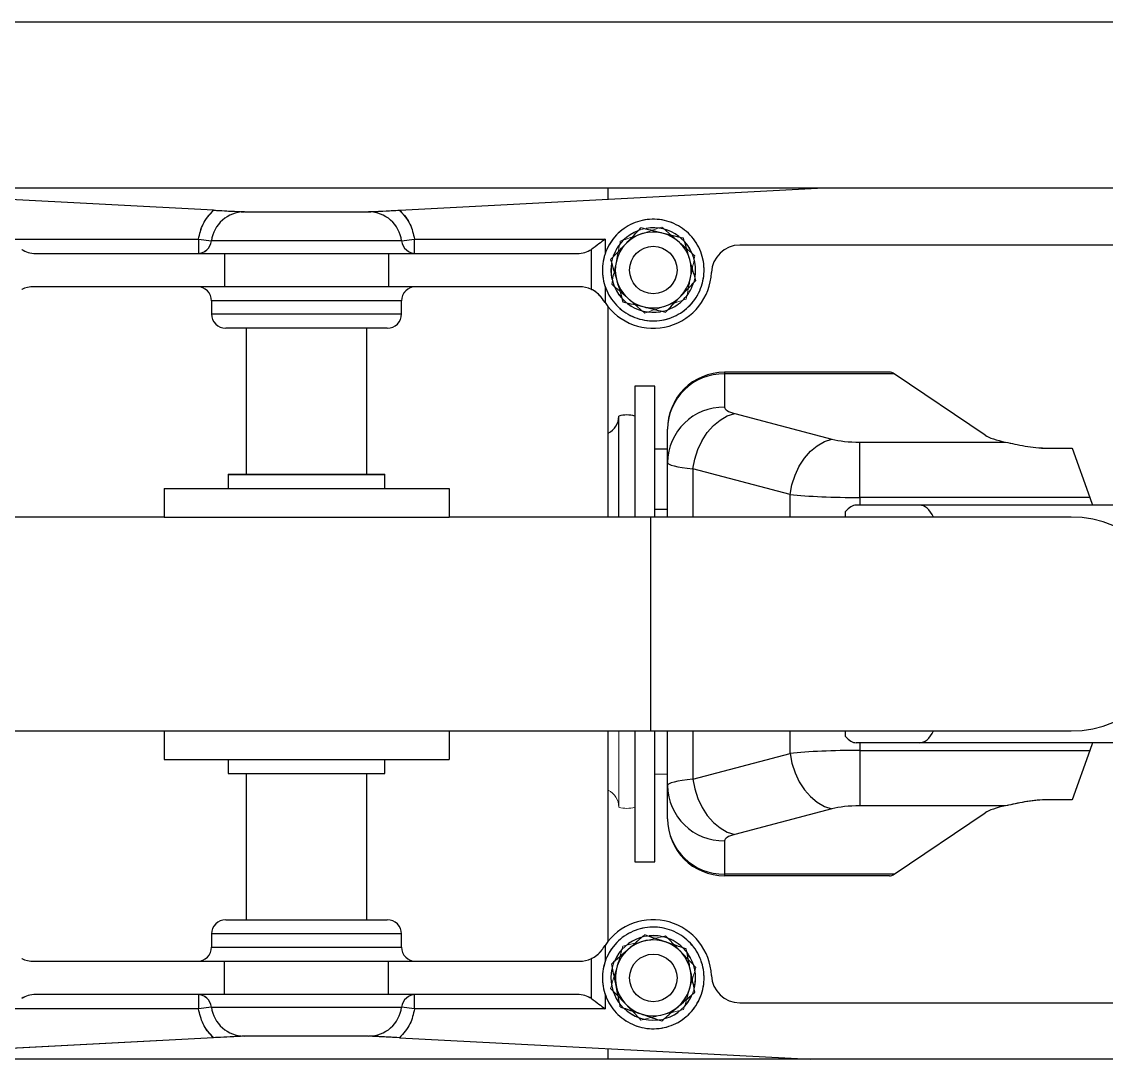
# Model space of a CAD drawing. Header units: inches. Extents: x -1851 to 6314, y -1304 to 4687.
# Drawn here: x 1307.98 to 1318.43, y 2221.32 to 2231.32 of the extents above; entities that cross this region are included whole.
import ezdxf

# ---------------------------------------------------------------- set-up
doc = ezdxf.new("R2010")
doc.units = ezdxf.units.IN
doc.header["$MEASUREMENT"] = 0
doc.layers.add('E-ARRY-TABL', color=9, linetype='Continuous')

# ---------------------------------------------------------------- blocks, each defined once
blk = doc.blocks.new('2.2.1_8 Mid Plan View')
at = {"color": 7, "linetype": 'Continuous', "lineweight": 15}
for p, q in [((-0.30061, -3.73684), (-0.30061, 2.68042)), ((0.30109, 2.68042), (0.30109, -3.73684)), ((0.41592, 2.56559), (0.41592, -3.62201)), ((-0.08202, 0.09022), (-0.08202, -0.1048)), ((0.08202, 0.09022), (0.08202, -0.1048)), ((-0.26164, 0.08119), (-0.26164, -0.22889)), ((0.26164, -0.22889), (0.26164, 0.08119)), ((-0.12142, 0.00057), (-0.08733, 0.01273)), ((-0.08733, 0.01273), (-0.08202, 0.01463)), ((-0.08733, 0.01273), (-0.08733, -0.14613)), ((0.08202, 0.01463), (0.08733, 0.01273)), ((0.08733, -0.14613), (0.08733, 0.01273)), ((0.08733, 0.01273), (0.12142, 0.00057)), ((-0.12142, -0.0164), (-0.12142, 0.00057)), ((-0.07382, 0), (-0.07382, -0.29035)), ((0.07382, -0.29035), (0.07382, 0)), ((0.12142, 0.00057), (0.12142, -0.0164)), ((-0.12556, -0.14613), (-0.12556, -0.04537)), ((0.12556, -0.04537), (0.12556, -0.14613)), ((-0.13046, -0.05956), (-0.17274, -0.12222)), ((0.17274, -0.12222), (0.13046, -0.05956)), ((-0.08202, -0.1048), (-0.08202, -0.14855)), ((0.08202, -0.1048), (0.08202, -0.14855)), ((-0.17388, -0.12565), (-0.17388, -0.2395)), ((-0.17274, -0.12222), (-0.17274, -0.2395)), ((0.17274, -0.12222), (0.17274, -0.2395)), ((0.17388, -0.12565), (0.17388, -0.2395)), ((-0.08733, -0.14613), (-0.12556, -0.14613)), ((0.08733, -0.14613), (0.12556, -0.14613)), ((-0.07382, -0.15584), (-0.07762, -0.15584)), ((0.07762, -0.15584), (0.07382, -0.15584)), ((-0.14536, -0.23247), (-0.12762, -0.16535)), ((0.12762, -0.16535), (0.14536, -0.23247)), ((0.28572, -0.46404), (0.30109, -0.17084)), ((-0.28572, -0.46404), (-0.30061, -0.18001)), ((-0.08939, -0.19417), (-0.10713, -0.2613)), ((0.10713, -0.2613), (0.08939, -0.19417)), ((-0.17388, -0.2395), (-0.17274, -0.2395)), ((-0.17274, -0.2395), (-0.14975, -0.2395)), ((0.14975, -0.2395), (0.17274, -0.2395)), ((0.17274, -0.2395), (0.17388, -0.2395)), ((-0.11152, -0.27887), (-0.13451, -0.27887)), ((-0.07382, -0.27887), (-0.11152, -0.27887)), ((-0.10375, -0.27887), (-0.10375, -0.28771)), ((0.11152, -0.27887), (0.07382, -0.27887)), ((0.13451, -0.27887), (0.11152, -0.27887)), ((-0.07382, -0.28771), (-0.16416, -0.28771)), ((-0.16416, -0.28771), (-0.16416, -0.30146)), ((-0.07382, -0.29035), (-0.07382, -0.42979)), ((0.16416, -0.28771), (0.07382, -0.28771)), ((0.07382, -0.42979), (0.07382, -0.29035)), ((0.16416, -0.30146), (0.16416, -0.28771)), ((-0.16416, -0.30146), (-0.07382, -0.30146)), ((0.07382, -0.30146), (0.16416, -0.30146)), ((-0.07382, -0.31255), (-0.12655, -0.31255)), ((-0.29328, -0.31988), (-0.30061, -0.31988)), ((-0.26575, -0.45363), (-0.26575, -0.32202)), ((-0.22193, -0.32202), (-0.2235, -0.32303)), ((-0.07382, -0.31988), (-0.21905, -0.31988)), ((0.21905, -0.31988), (0.07382, -0.31988)), ((0.2235, -0.32303), (0.22193, -0.32202)), ((0.26575, -0.32202), (0.26575, -0.45363)), ((0.30109, -0.31988), (0.29328, -0.31988)), ((-0.23108, -0.33148), (-0.25867, -0.33148)), ((0.25867, -0.33148), (0.23108, -0.33148)), ((-0.2559, -0.47148), (-0.2559, -0.34118)), ((-0.23294, -0.33983), (-0.23294, -0.47148)), ((0.23294, -0.47148), (0.23294, -0.33983)), ((0.2559, -0.34118), (0.2559, -0.47148)), ((-0.0935, -0.62663), (-0.0935, -0.42979)), ((-0.0935, -0.42979), (-0.07382, -0.42979)), ((-0.07382, -0.62663), (-0.07382, -0.42979)), ((0.07382, -0.42979), (0.0935, -0.42979)), ((0.07382, -0.62663), (0.07382, -0.42979)), ((0.0935, -0.62663), (0.0935, -0.42979)), ((-0.21407, -0.46259), (-0.22309, -0.46259)), ((0.22309, -0.46259), (0.21407, -0.46259)), ((-0.2559, -0.47148), (-0.23294, -0.47148)), ((-0.2559, -0.58494), (-0.2559, -0.47148)), ((-0.23294, -0.47148), (-0.23294, -0.58494)), ((0.23294, -0.58494), (0.23294, -0.47148)), ((0.2559, -0.47148), (0.23294, -0.47148)), ((0.2559, -0.47148), (0.2559, -0.58494)), ((-0.20423, -0.47244), (-0.20423, -0.58398)), ((-0.0935, -0.47408), (-0.10335, -0.47408)), ((-0.10335, -0.58234), (-0.10335, -0.47408)), ((0.10335, -0.47408), (0.0935, -0.47408)), ((0.10335, -0.58234), (0.10335, -0.47408)), ((0.20423, -0.58398), (0.20423, -0.47244)), ((-0.28461, -0.48573), (-0.28463, -0.48487)), ((-0.28461, -0.57112), (-0.28461, -0.4853)), ((-0.10335, -0.48654), (-0.20423, -0.48654)), ((0.20423, -0.48654), (0.10335, -0.48654)), ((0.28461, -0.4853), (0.28461, -0.57112)), ((-0.20423, -0.56988), (-0.10335, -0.56988)), ((0.10335, -0.56988), (0.20423, -0.56988)), ((0.28461, -0.57069), (0.28463, -0.57155)), ((-0.10335, -0.58234), (-0.0935, -0.58234)), ((0.0935, -0.58234), (0.10335, -0.58234)), ((-0.2559, -0.58494), (-0.23294, -0.58494)), ((-0.2559, -0.71524), (-0.2559, -0.58494)), ((-0.23294, -0.58494), (-0.23294, -0.71659)), ((0.2559, -0.58494), (0.23294, -0.58494)), ((0.23294, -0.71659), (0.23294, -0.58494)), ((0.2559, -0.58494), (0.2559, -0.71524)), ((-0.28572, -0.59238), (-0.30061, -0.87641)), ((-0.22309, -0.59383), (-0.21407, -0.59383)), ((0.21407, -0.59383), (0.22309, -0.59383)), ((0.28572, -0.59238), (0.30109, -0.88558)), ((-0.26575, -0.7344), (-0.26575, -0.60279)), ((0.26575, -0.60279), (0.26575, -0.7344)), ((-0.0935, -0.62663), (-0.07382, -0.62663)), ((-0.07382, -0.62663), (-0.07382, -0.76607)), ((0.07382, -0.76607), (0.07382, -0.62663)), ((0.07382, -0.62663), (0.0935, -0.62663))]:
    blk.add_line(p, q, dxfattribs=at)
at = {"color": 8, "linetype": 'Continuous', "lineweight": 15}
for p, q in [((-0.08733, -0.14613), (-0.08202, -0.14613)), ((0.08202, -0.14613), (0.08733, -0.14613)), ((-0.07382, -0.19417), (-0.08939, -0.19417)), ((0.08939, -0.19417), (0.07382, -0.19417)), ((-0.10713, -0.2613), (-0.07382, -0.2613)), ((0.07382, -0.2613), (0.10713, -0.2613)), ((0.07382, -0.29035), (-0.07382, -0.29035)), ((-0.26575, -0.32202), (-0.2555, -0.32202)), ((-0.23334, -0.32202), (-0.22193, -0.32202)), ((0.22193, -0.32202), (0.23334, -0.32202)), ((0.2555, -0.32202), (0.26575, -0.32202)), ((-0.26461, -0.46253), (-0.26575, -0.45363)), ((-0.25594, -0.45363), (-0.26575, -0.45363)), ((0.26575, -0.45363), (0.25594, -0.45363)), ((0.26575, -0.45363), (0.26461, -0.46253)), ((-0.26451, -0.46252), (-0.26451, -0.5939)), ((-0.22309, -0.46259), (-0.22309, -0.59383)), ((-0.21407, -0.59383), (-0.21407, -0.46259)), ((0.21407, -0.46259), (0.21407, -0.59383)), ((0.22309, -0.59383), (0.22309, -0.46259)), ((0.26451, -0.5939), (0.26451, -0.46252)), ((-0.26575, -0.60279), (-0.26461, -0.59389)), ((0.26461, -0.59389), (0.26575, -0.60279)), ((-0.26575, -0.60279), (-0.25594, -0.60279)), ((0.25594, -0.60279), (0.26575, -0.60279))]:
    blk.add_line(p, q, dxfattribs=at)
at = {"color": 7, "linetype": 'Continuous', "lineweight": 15, "flags": 128}
for points in [[(-0.08939, -0.19417), (-0.09617, -0.1929), (-0.10274, -0.19077), (-0.1089, -0.18786), (-0.11446, -0.18425), (-0.11924, -0.18006), (-0.1231, -0.17542), (-0.12592, -0.17046), (-0.12762, -0.16535)], [(0.08939, -0.19417), (0.09617, -0.1929), (0.10274, -0.19077), (0.1089, -0.18786), (0.11446, -0.18425), (0.11924, -0.18006), (0.1231, -0.17542), (0.12592, -0.17046), (0.12762, -0.16535)], [(-0.10713, -0.2613), (-0.11391, -0.26002), (-0.12048, -0.25789), (-0.12664, -0.25498), (-0.1322, -0.25138), (-0.13698, -0.24718), (-0.14085, -0.24254), (-0.14367, -0.23758), (-0.14536, -0.23247)], [(0.10713, -0.2613), (0.11391, -0.26002), (0.12048, -0.25789), (0.12664, -0.25498), (0.1322, -0.25138), (0.13698, -0.24718), (0.14085, -0.24254), (0.14367, -0.23758), (0.14536, -0.23247)]]:
    blk.add_lwpolyline(points, dxfattribs=at)
at = {"color": 7, "linetype": 'Continuous', "lineweight": 15}
for centre in [(-0.24442, -0.28871), (0.24442, -0.28871)]:
    blk.add_circle(centre, 0.0164, dxfattribs=at)
for centre, radius, start, end in [((0, 0), 0.07382, 0, 180), ((-0.24196, -0.22889), 0.01968, 180, 267.64472), ((0.24196, -0.22889), 0.01968, 272.35528, 0), ((-0.13451, -0.2395), 0.03937, 180, 270), ((-0.13391, -0.24004), 0.03884, 179.20634, 269.11267), ((-0.11092, -0.24004), 0.03884, 179.20634, 269.11267), ((0.11092, -0.24004), 0.03884, 270.88733, 0.79366), ((0.13391, -0.24004), 0.03884, 270.88733, 0.79366), ((0.13451, -0.2395), 0.03937, 270, 0), ((-0.24442, -0.28871), 0.0351, 96.90411, 108.15411), ((-0.24442, -0.28871), 0.0351, 85.65411, 96.90411), ((-0.24442, -0.28871), 0.04019, 304.01996, 87.64472), ((-0.24442, -0.28871), 0.0351, 74.40411, 85.65411), ((0.24442, -0.28871), 0.04019, 92.35528, 235.98004), ((0.24442, -0.28871), 0.0351, 99.4324, 110.6824), ((0.24442, -0.28871), 0.0351, 88.1824, 99.4324), ((0.24442, -0.28871), 0.0351, 76.9324, 88.1824), ((0.24442, -0.28871), 0.0351, 65.6824, 76.9324), ((-0.24442, -0.28871), 0.0351, 130.65411, 141.90411), ((-0.24442, -0.28871), 0.0351, 119.40411, 130.65411), ((-0.24442, -0.28871), 0.0292, 82.02411, 131.67826), ((-0.24442, -0.28871), 0.0351, 108.15411, 119.40411), ((-0.24442, -0.28871), 0.0351, 63.15411, 74.40411), ((-0.24442, -0.28871), 0.0292, 46.27911, 70.51706), ((-0.24442, -0.28871), 0.0351, 51.90411, 63.15411), ((-0.24442, -0.28871), 0.0351, 40.65411, 51.90411), ((0.24442, -0.28871), 0.0351, 121.9324, 133.1824), ((0.24442, -0.28871), 0.0351, 110.6824, 121.9324), ((0.24442, -0.28871), 0.0292, 77.48076, 124.95791), ((0.24442, -0.28871), 0.0292, 17.4042, 65.70248), ((0.24442, -0.28871), 0.0351, 54.4324, 65.6824), ((0.24442, -0.28871), 0.0351, 43.1824, 54.4324), ((-0.24442, -0.28871), 0.0351, 141.90411, 153.15411), ((-0.24442, -0.28871), 0.02625, 106.27911, 166.27911), ((-0.24442, -0.28871), 0.02625, 46.27911, 106.27911), ((-0.24442, -0.28871), 0.0292, 21.12868, 46.27911), ((-0.24442, -0.28871), 0.0351, 29.40411, 40.65411), ((0.24442, -0.28871), 0.0351, 144.4324, 155.6824), ((0.24442, -0.28871), 0.0351, 133.1824, 144.4324), ((0.24442, -0.28871), 0.0292, 136.15698, 161.3074), ((0.24442, -0.28871), 0.02625, 101.3074, 161.3074), ((0.24442, -0.28871), 0.02625, 41.3074, 101.3074), ((0.24442, -0.28871), 0.0351, 31.9324, 43.1824), ((-0.24442, -0.28871), 0.0351, 153.15411, 164.40411), ((-0.24442, -0.28871), 0.0292, 142.71343, 189.80563), ((-0.24442, -0.28871), 0.02625, 346.27911, 46.27911), ((-0.24442, -0.28871), 0.0351, 18.15411, 29.40411), ((0.24442, -0.28871), 0.0351, 155.6824, 166.9324), ((0.24442, -0.28871), 0.02625, 341.3074, 41.3074), ((0.24442, -0.28871), 0.0351, 20.6824, 31.9324), ((0.24442, -0.28871), 0.0351, 9.4324, 20.6824), ((-0.24442, -0.28871), 0.0351, 164.40411, 175.65411), ((-0.24442, -0.28871), 0.02625, 166.27911, 226.27911), ((-0.24442, -0.28871), 0.0292, 322.45247, 9.92962), ((-0.24442, -0.28871), 0.0351, 6.90411, 18.15411), ((-0.24442, -0.28871), 0.0351, 355.65411, 6.90411), ((0.24442, -0.28871), 0.0351, 166.9324, 178.1824), ((0.24442, -0.28871), 0.0292, 161.3074, 185.54536), ((0.24442, -0.28871), 0.02625, 161.3074, 221.3074), ((0.24442, -0.28871), 0.0351, 358.1824, 9.4324), ((-0.24442, -0.28871), 0.0351, 175.65411, 186.90411), ((-0.24442, -0.28871), 0.0351, 344.40411, 355.65411), ((0.24442, -0.28871), 0.0351, 178.1824, 189.4324), ((0.24442, -0.28871), 0.0292, 315.62303, 5.97122), ((0.24442, -0.28871), 0.0351, 346.9324, 358.1824), ((-0.24442, -0.28871), 0.0351, 186.90411, 198.15411), ((-0.24442, -0.28871), 0.0351, 198.15411, 209.40411), ((-0.24442, -0.28871), 0.0292, 200.59474, 250.94292), ((-0.24442, -0.28871), 0.02625, 286.27911, 346.27911), ((-0.24442, -0.28871), 0.0351, 333.15411, 344.40411), ((0.24442, -0.28871), 0.0351, 189.4324, 200.6824), ((0.24442, -0.28871), 0.0292, 197.0524, 246.70655), ((0.24442, -0.28871), 0.02625, 281.3074, 341.3074), ((0.24442, -0.28871), 0.0351, 335.6824, 346.9324), ((-0.24442, -0.28871), 0.0351, 209.40411, 220.65411), ((-0.24442, -0.28871), 0.0351, 321.90411, 333.15411), ((-0.10766, -0.307), 0.01968, 163.6403, 196.3597), ((0.24442, -0.28871), 0.0351, 200.6824, 211.9324), ((0.24442, -0.28871), 0.02625, 221.3074, 281.3074), ((0.24442, -0.28871), 0.0351, 324.4324, 335.6824), ((-0.24442, -0.28871), 0.0351, 220.65411, 231.90411), ((-0.24442, -0.28871), 0.02625, 226.27911, 286.27911), ((-0.24442, -0.28871), 0.0292, 262.37591, 310.67419), ((-0.24442, -0.28871), 0.0351, 310.65411, 321.90411), ((-0.12655, -0.32567), 0.01312, 26.18366, 90), ((0.24442, -0.28871), 0.0351, 211.9324, 223.1824), ((0.24442, -0.28871), 0.0351, 223.1824, 234.4324), ((0.24442, -0.28871), 0.0292, 257.74173, 304.83392), ((0.24442, -0.28871), 0.0351, 301.9324, 313.1824), ((0.24442, -0.28871), 0.0351, 313.1824, 324.4324), ((-0.24442, -0.28871), 0.0351, 231.90411, 243.15411), ((-0.24442, -0.28871), 0.0351, 243.15411, 254.40411), ((-0.24442, -0.28871), 0.0351, 276.90411, 288.15411), ((-0.24442, -0.28871), 0.0351, 288.15411, 299.40411), ((-0.24442, -0.28871), 0.0351, 299.40411, 310.65411), ((0.24442, -0.28871), 0.0351, 234.4324, 245.6824), ((0.24442, -0.28871), 0.0351, 245.6824, 256.9324), ((0.24442, -0.28871), 0.0351, 279.4324, 290.6824), ((0.24442, -0.28871), 0.0351, 290.6824, 301.9324), ((-0.24442, -0.28871), 0.0351, 254.40411, 265.65411), ((-0.24442, -0.28871), 0.0351, 265.65411, 276.90411), ((0.24442, -0.28871), 0.0351, 256.9324, 268.1824), ((0.24442, -0.28871), 0.0351, 268.1824, 279.4324), ((-0.21325, -0.33983), 0.01968, 154.88049, 180), ((0.21325, -0.33983), 0.01968, 0, 25.11951), ((-0.26575, -0.45275), 0.00984, 277.18076, 0), ((-0.22309, -0.45275), 0.00984, 180, 270), ((0.22309, -0.45275), 0.00984, 270, 0), ((0.26575, -0.45275), 0.00984, 180, 262.81924), ((-0.26164, -0.4853), 0.02297, 97.18076, 180), ((-0.21407, -0.47244), 0.00984, 0, 90), ((0.21407, -0.47244), 0.00984, 90, 180), ((0.26164, -0.4853), 0.02297, 0, 82.81924), ((-0.26164, -0.57112), 0.02297, 180, 262.81924), ((0.26164, -0.57112), 0.02297, 277.18076, 0), ((-0.21407, -0.58398), 0.00984, 270, 0), ((0.21407, -0.58398), 0.00984, 180, 270), ((-0.26575, -0.60367), 0.00984, 0, 82.81924), ((-0.22309, -0.60367), 0.00984, 90, 180), ((0.22309, -0.60367), 0.00984, 0, 90), ((0.26575, -0.60367), 0.00984, 97.18076, 180), ((-0.21325, -0.71659), 0.01968, 180, 205.11951), ((0.21325, -0.71659), 0.01968, 334.88049, 0)]:
    blk.add_arc(centre, radius, start, end, dxfattribs=at)
for centre, major_axis, ratio, start_param, end_param in [((-0.13432, -0.0164), (0, 0.04593), 0.24585, 3.490958, 4.029993), ((0.13432, -0.0164), (0, 0.04593), 0.24585, 2.253193, 2.792228), ((-0.04921, -0.1048), (0.03281, 0), 0.444444, 2.418858, 3.141593), ((0.04921, -0.1048), (0.03281, 0), 0.444444, 0, 0.722734), ((-0.13451, -0.12565), (0.03937, 0), 0.364309, 2.900524, 3.141593), ((0.13451, -0.12565), (0.03937, 0), 0.364309, 0, 0.241069), ((-0.13201, -0.14613), (0, 0.02625), 0.24585, 3.890812, 4.712389), ((-0.09378, -0.14613), (0, 0.06562), 0.09834, 3.890812, 4.712389), ((-0.04921, -0.14855), (0.03281, 0), 0.444444, 3.141593, 3.665191), ((0.04921, -0.14855), (0.03281, 0), 0.444444, 5.759587, 6.283185), ((0.09378, -0.14613), (0, 0.06562), 0.09834, 1.570796, 2.392374), ((0.13201, -0.14613), (0, 0.02625), 0.24585, 1.570796, 2.392374), ((-0.14975, -0.21325), (0, 0.02625), 0.24585, 3.141593, 3.890812), ((0.14975, -0.21325), (0, 0.02625), 0.24585, 2.392374, 3.141593), ((-0.11152, -0.21325), (0, 0.06562), 0.09834, 3.141593, 3.890812), ((0.11152, -0.21325), (0, 0.06562), 0.09834, 2.392374, 3.141593), ((-0.26575, -0.34118), (0, 0.01395), 0.70539, 4.712389, 5.481174), ((0.26575, -0.34118), (0, 0.01395), 0.70539, 0.802011, 1.570796), ((-0.26575, -0.71524), (0, 0.01395), 0.70539, 3.943604, 4.712389), ((0.26575, -0.71524), (0, 0.01395), 0.70539, 1.570796, 2.339581)]:
    blk.add_ellipse(centre, major_axis=major_axis, ratio=ratio, start_param=start_param, end_param=end_param, dxfattribs=at)
for points, knots in [([(-0.12556, -0.04537), (-0.12512, -0.04331), (-0.12424, -0.03914), (-0.12279, -0.03206), (-0.12171, -0.02445), (-0.12142, -0.01914), (-0.12142, -0.01643), (-0.12142, -0.0164)], [0, 0, 0, 0, 0.245342, 0.49764, 0.743058, 0.997175, 1, 1, 1, 1]), ([(0.12142, -0.0164), (0.12149, -0.01879), (0.12161, -0.02362), (0.12257, -0.03061), (0.12382, -0.03724), (0.12489, -0.04208), (0.12542, -0.04467), (0.12556, -0.04537)], [0, 0, 0, 0, 0.225619, 0.458408, 0.683808, 0.914596, 1, 1, 1, 1]), ([(-0.23723, -0.25927), (-0.23959, -0.25996), (-0.24436, -0.26135), (-0.24929, -0.26279), (-0.25178, -0.26352)], [0, 0, 0, 0, 0.495458, 1, 1, 1, 1]), ([(-0.22628, -0.26974), (-0.22728, -0.26879), (-0.23098, -0.26524), (-0.23459, -0.26179), (-0.23723, -0.25927)], [0, 0, 0, 0, 0.268634, 1, 1, 1, 1]), ([(0.25413, -0.26), (0.25289, -0.26025), (0.24804, -0.26122), (0.24301, -0.26223), (0.23927, -0.26297)], [0, 0, 0, 0, 0.257551, 1, 1, 1, 1]), ([(0.26414, -0.27139), (0.2639, -0.27112), (0.2621, -0.26907), (0.25872, -0.26522), (0.25567, -0.26175), (0.25413, -0.26)], [0, 0, 0, 0, 0.070086, 0.530782, 1, 1, 1, 1]), ([(-0.26632, -0.26776), (-0.26691, -0.27016), (-0.26808, -0.27498), (-0.2693, -0.27997), (-0.26992, -0.28249)], [0, 0, 0, 0, 0.495458, 1, 1, 1, 1]), ([(-0.25178, -0.26352), (-0.25212, -0.26362), (-0.25473, -0.26438), (-0.25966, -0.26582), (-0.26409, -0.26711), (-0.26632, -0.26776)], [0, 0, 0, 0, 0.070086, 0.530782, 1, 1, 1, 1]), ([(0.22441, -0.26594), (0.22363, -0.26828), (0.22203, -0.27298), (0.22039, -0.27784), (0.21956, -0.2803)], [0, 0, 0, 0, 0.495458, 1, 1, 1, 1]), ([(0.23927, -0.26297), (0.23792, -0.26324), (0.23289, -0.26425), (0.228, -0.26523), (0.22441, -0.26594)], [0, 0, 0, 0, 0.268634, 1, 1, 1, 1]), ([(-0.21533, -0.28022), (-0.21625, -0.27934), (-0.21982, -0.27592), (-0.22353, -0.27238), (-0.22628, -0.26974)], [0, 0, 0, 0, 0.257551, 1, 1, 1, 1]), ([(0.27414, -0.28277), (0.27251, -0.28092), (0.26924, -0.27719), (0.26585, -0.27333), (0.26414, -0.27139)], [0, 0, 0, 0, 0.495458, 1, 1, 1, 1]), ([(-0.26992, -0.28249), (-0.27, -0.28283), (-0.27065, -0.28548), (-0.27186, -0.29046), (-0.27296, -0.29494), (-0.27351, -0.29721)], [0, 0, 0, 0, 0.070086, 0.530782, 1, 1, 1, 1]), ([(-0.21892, -0.29494), (-0.21884, -0.29459), (-0.21819, -0.29194), (-0.21698, -0.28696), (-0.21588, -0.28248), (-0.21533, -0.28022)], [0, 0, 0, 0, 0.070086, 0.530782, 1, 1, 1, 1]), ([(0.21956, -0.2803), (0.21944, -0.28064), (0.21857, -0.28322), (0.21693, -0.28807), (0.21545, -0.29245), (0.2147, -0.29465)], [0, 0, 0, 0, 0.070086, 0.530782, 1, 1, 1, 1]), ([(0.26928, -0.29712), (0.2694, -0.29678), (0.27027, -0.29421), (0.27191, -0.28935), (0.27339, -0.28497), (0.27414, -0.28277)], [0, 0, 0, 0, 0.070086, 0.530782, 1, 1, 1, 1]), ([(-0.26256, -0.30768), (-0.26356, -0.30673), (-0.26726, -0.30318), (-0.27087, -0.29973), (-0.27351, -0.29721)], [0, 0, 0, 0, 0.268634, 1, 1, 1, 1]), ([(-0.22252, -0.30966), (-0.22193, -0.30727), (-0.22075, -0.30244), (-0.21954, -0.29745), (-0.21892, -0.29494)], [0, 0, 0, 0, 0.495458, 1, 1, 1, 1]), ([(0.2147, -0.29465), (0.21633, -0.2965), (0.2196, -0.30023), (0.22299, -0.30409), (0.2247, -0.30604)], [0, 0, 0, 0, 0.495458, 1, 1, 1, 1]), ([(0.26443, -0.31148), (0.26521, -0.30915), (0.26681, -0.30444), (0.26845, -0.29958), (0.26928, -0.29712)], [0, 0, 0, 0, 0.495458, 1, 1, 1, 1]), ([(0.2247, -0.30604), (0.22494, -0.30631), (0.22674, -0.30835), (0.23012, -0.3122), (0.23317, -0.31567), (0.23471, -0.31742)], [0, 0, 0, 0, 0.070086, 0.530782, 1, 1, 1, 1]), ([(-0.25161, -0.31815), (-0.25253, -0.31727), (-0.2561, -0.31386), (-0.25981, -0.31031), (-0.26256, -0.30768)], [0, 0, 0, 0, 0.257551, 1, 1, 1, 1]), ([(-0.25161, -0.31815), (-0.24925, -0.31746), (-0.24448, -0.31607), (-0.23955, -0.31463), (-0.23706, -0.3139)], [0, 0, 0, 0, 0.495458, 1, 1, 1, 1]), ([(-0.23706, -0.3139), (-0.23672, -0.3138), (-0.23411, -0.31304), (-0.22918, -0.3116), (-0.22475, -0.31031), (-0.22252, -0.30966)], [0, 0, 0, 0, 0.070086, 0.530782, 1, 1, 1, 1]), ([(0.24957, -0.31445), (0.24821, -0.31472), (0.24319, -0.31572), (0.23829, -0.3167), (0.23471, -0.31742)], [0, 0, 0, 0, 0.268634, 1, 1, 1, 1]), ([(0.26443, -0.31148), (0.26318, -0.31173), (0.25833, -0.31269), (0.2533, -0.3137), (0.24957, -0.31445)], [0, 0, 0, 0, 0.257551, 1, 1, 1, 1]), ([(-0.26575, -0.32202), (-0.26574, -0.32203), (-0.26465, -0.32343), (-0.2621, -0.3267), (-0.25992, -0.32974), (-0.25867, -0.33148)], [0, 0, 0, 0, 0.003777, 0.432324, 1, 1, 1, 1]), ([(0.25867, -0.33148), (0.25992, -0.32974), (0.2621, -0.3267), (0.26465, -0.32343), (0.26574, -0.32203), (0.26575, -0.32202)], [0, 0, 0, 0, 0.567676, 0.996223, 1, 1, 1, 1]), ([(-0.2235, -0.32303), (-0.22497, -0.32409), (-0.22791, -0.32623), (-0.23011, -0.32951), (-0.23093, -0.33119), (-0.23108, -0.33148)], [0, 0, 0, 0, 0.451634, 0.905839, 1, 1, 1, 1]), ([(0.23108, -0.33148), (0.23037, -0.33019), (0.22896, -0.32761), (0.22608, -0.32472), (0.22411, -0.32343), (0.2235, -0.32303)], [0, 0, 0, 0, 0.40927, 0.81718, 1, 1, 1, 1]), ([(-0.28572, -0.46404), (-0.28549, -0.46378), (-0.28277, -0.46086), (-0.27649, -0.45608), (-0.26933, -0.45445), (-0.26575, -0.45363)], [0, 0, 0, 0, 0.045613, 0.522765, 1, 1, 1, 1]), ([(0.26575, -0.45363), (0.26937, -0.45442), (0.27696, -0.45607), (0.28271, -0.46131), (0.28572, -0.46404)], [0, 0, 0, 0, 0.477569, 1, 1, 1, 1]), ([(-0.28463, -0.48487), (-0.28471, -0.4834), (-0.28487, -0.48041), (-0.28518, -0.47435), (-0.28548, -0.46876), (-0.28568, -0.46483), (-0.28572, -0.46404)], [0, 0, 0, 0, 0.238972, 0.483667, 0.895277, 1, 1, 1, 1]), ([(0.28572, -0.46404), (0.28559, -0.46657), (0.28525, -0.4731), (0.28489, -0.48), (0.28468, -0.48404), (0.28463, -0.48487)], [0, 0, 0, 0, 0.334113, 0.862931, 1, 1, 1, 1]), ([(-0.28572, -0.59238), (-0.28559, -0.58985), (-0.28525, -0.58332), (-0.28489, -0.57642), (-0.28468, -0.57238), (-0.28463, -0.57155)], [0, 0, 0, 0, 0.334113, 0.862931, 1, 1, 1, 1]), ([(0.28463, -0.57155), (0.28471, -0.57302), (0.28487, -0.57601), (0.28518, -0.58207), (0.28548, -0.58766), (0.28568, -0.59158), (0.28572, -0.59238)], [0, 0, 0, 0, 0.238972, 0.483667, 0.895277, 1, 1, 1, 1]), ([(-0.26575, -0.60279), (-0.26937, -0.602), (-0.27696, -0.60034), (-0.28271, -0.59511), (-0.28572, -0.59238)], [0, 0, 0, 0, 0.477569, 1, 1, 1, 1]), ([(0.28572, -0.59238), (0.28549, -0.59264), (0.28277, -0.59555), (0.27649, -0.60033), (0.26933, -0.60197), (0.26575, -0.60279)], [0, 0, 0, 0, 0.045613, 0.522765, 1, 1, 1, 1])]:
    blk.add_open_spline(points, degree=3, knots=knots, dxfattribs=at)

msp = doc.modelspace()

# ---------------------------------------------------------------- linework, layer by layer
at = {"layer": 'E-ARRY-TABL'}
for p, q in [((1267.55665, 2231.3213), (1353.89208, 2231.3213)), ((1265.95445, 2229.71911), (1355.49428, 2229.71911)), ((1309.82899, 2229.50471), (1305.73793, 2229.71911)), ((1311.61975, 2229.50471), (1315.7108, 2229.71911)), ((1313.63121, 2229.61012), (1313.63121, 2229.71911)), ((1310.12568, 2229.48916), (1311.32306, 2229.48916)), ((1311.31706, 2229.48916), (1311.32904, 2229.48947)), ((1307.84743, 2229.22594), (1309.68376, 2229.22594)), ((1309.68376, 2229.22594), (1309.80792, 2229.21011)), ((1309.68376, 2229.22594), (1309.68376, 2229.08916)), ((1311.64098, 2229.20877), (1309.80775, 2229.20877)), ((1311.64081, 2229.21011), (1311.76498, 2229.22594)), ((1311.76498, 2229.22594), (1313.6013, 2229.22594)), ((1311.76498, 2229.08916), (1311.76498, 2229.22594)), ((1313.6013, 2229.22594), (1313.6013, 2229.08295)), ((1319.22727, 2229.16872), (1314.90081, 2229.16872)), ((1308.11473, 2229.08861), (1309.93277, 2229.08861)), ((1309.93277, 2229.08861), (1309.93277, 2228.76817)), ((1309.93277, 2229.08861), (1311.51596, 2229.08861)), ((1311.51596, 2229.08861), (1311.51596, 2228.76817)), ((1311.51596, 2229.08861), (1313.33401, 2229.08861)), ((1313.46937, 2228.74219), (1313.46937, 2229.12723)), ((1309.93277, 2228.76817), (1308.09596, 2228.76817)), ((1311.51596, 2228.76817), (1309.93277, 2228.76817)), ((1313.35277, 2228.76817), (1311.51596, 2228.76817)), ((1313.6013, 2228.77383), (1313.6013, 2228.61465)), ((1309.80883, 2228.63084), (1309.80883, 2228.50495)), ((1311.63991, 2228.63084), (1309.80883, 2228.63084)), ((1311.63991, 2228.50495), (1311.63991, 2228.63084)), ((1313.6013, 2228.61465), (1313.58729, 2228.63648)), ((1313.63121, 2226.54798), (1313.63121, 2228.57436)), ((1309.80883, 2228.50495), (1311.63991, 2228.50495)), ((1311.50258, 2228.36762), (1309.94616, 2228.36762)), ((1310.143, 2228.36762), (1310.143, 2226.95998)), ((1311.30573, 2226.95998), (1311.30573, 2228.36762)), ((1314.75274, 2227.94418), (1314.75274, 2227.9283)), ((1316.34131, 2227.94418), (1314.75274, 2227.94418)), ((1314.75274, 2227.9283), (1314.75274, 2227.60751)), ((1316.38909, 2227.9283), (1314.75274, 2227.9283)), ((1317.26342, 2227.33827), (1316.38909, 2227.9283)), ((1313.88824, 2227.80859), (1313.88824, 2226.54798)), ((1314.08005, 2227.80859), (1313.88824, 2227.80859)), ((1314.08005, 2226.54798), (1314.08005, 2227.80859)), ((1313.73352, 2226.54798), (1313.73352, 2227.52075)), ((1314.85081, 2227.54619), (1315.78739, 2227.29864)), ((1314.20342, 2227.07407), (1314.20342, 2227.39486)), ((1316.05554, 2226.73648), (1316.05554, 2227.26992)), ((1316.05554, 2227.26992), (1317.46141, 2227.26992)), ((1314.20342, 2227.2026), (1314.08005, 2227.2026)), ((1317.86558, 2227.21221), (1318.10246, 2227.21221)), ((1318.10246, 2227.21221), (1318.27212, 2226.73648)), ((1314.20342, 2226.54798), (1314.20342, 2227.07407)), ((1309.96905, 2226.95998), (1309.96905, 2226.82265)), ((1309.96905, 2226.95998), (1311.47969, 2226.95998)), ((1311.47969, 2226.82265), (1311.47969, 2226.95998)), ((1315.38516, 2226.7652), (1314.44858, 2227.01275)), ((1314.44858, 2227.01275), (1314.44858, 2226.54798)), ((1309.35106, 2226.82265), (1309.35106, 2226.54798)), ((1309.35106, 2226.82265), (1312.09768, 2226.82265)), ((1312.09768, 2226.82265), (1312.09768, 2226.54798)), ((1315.38516, 2226.54798), (1315.38516, 2226.7652)), ((1316.63214, 2226.66243), (1316.02178, 2226.66243)), ((1318.27212, 2226.73648), (1316.05554, 2226.73648)), ((1316.05554, 2226.73648), (1316.05554, 2226.66243)), ((1319.35333, 2226.66243), (1316.63214, 2226.66243)), ((1318.27212, 2226.73648), (1318.29853, 2226.66243)), ((1309.35106, 2226.54798), (1307.40553, 2226.54798)), ((1309.35106, 2226.54798), (1312.09768, 2226.54798)), ((1314.0432, 2226.54798), (1312.09768, 2226.54798)), ((1318.09446, 2226.54798), (1314.0432, 2226.54798)), ((1314.0432, 2224.48802), (1314.0432, 2226.54798)), ((1314.08005, 2226.62581), (1314.20342, 2226.62581)), ((1315.92006, 2226.54798), (1315.92006, 2226.6011)), ((1307.40553, 2224.48802), (1309.35106, 2224.48802)), ((1309.35106, 2224.48802), (1309.35106, 2224.21336)), ((1309.35106, 2224.48802), (1312.09768, 2224.48802)), ((1312.09768, 2224.48802), (1314.0432, 2224.48802)), ((1312.09768, 2224.48802), (1312.09768, 2224.21336)), ((1313.63121, 2222.46165), (1313.63121, 2224.48802)), ((1313.88824, 2224.48802), (1313.88824, 2223.22741)), ((1314.0432, 2224.48802), (1318.09446, 2224.48802)), ((1314.08005, 2223.22741), (1314.08005, 2224.48802)), ((1314.20342, 2223.96193), (1314.20342, 2224.48802)), ((1314.44858, 2224.48802), (1314.44858, 2224.02325)), ((1315.38516, 2224.27081), (1315.38516, 2224.48802)), ((1315.92006, 2224.43491), (1315.92006, 2224.48802)), ((1316.63214, 2224.37358), (1316.02178, 2224.37358)), ((1316.05554, 2224.37358), (1316.05554, 2224.29952)), ((1319.35333, 2224.37358), (1316.63214, 2224.37358)), ((1318.29853, 2224.37358), (1318.27212, 2224.29952)), ((1314.44858, 2224.02325), (1315.38516, 2224.27081)), ((1316.05554, 2224.29952), (1318.27212, 2224.29952)), ((1316.05554, 2224.29952), (1316.05554, 2223.76608)), ((1318.27212, 2224.29952), (1318.10246, 2223.82379)), ((1309.35106, 2224.21336), (1312.09768, 2224.21336)), ((1309.96905, 2224.21336), (1309.96905, 2224.07603)), ((1311.47969, 2224.07603), (1311.47969, 2224.21336)), ((1309.96905, 2224.07603), (1311.47969, 2224.07603)), ((1310.143, 2224.07603), (1310.143, 2222.66838)), ((1311.30573, 2222.66838), (1311.30573, 2224.07603)), ((1314.20342, 2223.64114), (1314.20342, 2223.96193)), ((1318.10246, 2223.82379), (1317.86558, 2223.82379)), ((1315.78739, 2223.73737), (1314.85081, 2223.48981)), ((1317.46141, 2223.76608), (1316.05554, 2223.76608)), ((1316.38909, 2223.10771), (1317.26342, 2223.69774)), ((1314.75274, 2223.42849), (1314.75274, 2223.10771)), ((1313.88824, 2223.22741), (1314.08005, 2223.22741)), ((1316.38909, 2223.10771), (1314.75274, 2223.10771)), ((1314.75274, 2223.10771), (1314.75274, 2223.09182)), ((1316.34131, 2223.09182), (1314.75274, 2223.09182)), ((1309.94616, 2222.66838), (1311.50258, 2222.66838)), ((1309.80883, 2222.53105), (1309.80883, 2222.40517)), ((1311.63991, 2222.53105), (1309.80883, 2222.53105)), ((1311.63991, 2222.40517), (1311.63991, 2222.53105)), ((1309.80883, 2222.40517), (1311.63991, 2222.40517)), ((1313.58729, 2222.39952), (1313.6013, 2222.42135)), ((1313.6013, 2222.42135), (1313.6013, 2222.26218)), ((1308.09596, 2222.26783), (1309.93277, 2222.26783)), ((1309.93277, 2221.9474), (1309.93277, 2222.26783)), ((1309.93277, 2222.26783), (1311.51596, 2222.26783)), ((1311.51596, 2221.9474), (1311.51596, 2222.26783)), ((1311.51596, 2222.26783), (1313.35277, 2222.26783)), ((1313.46937, 2221.90877), (1313.46937, 2222.29381)), ((1309.93277, 2221.9474), (1308.11473, 2221.9474)), ((1309.68376, 2221.94685), (1309.68376, 2221.81006)), ((1311.51596, 2221.9474), (1309.93277, 2221.9474)), ((1313.33401, 2221.9474), (1311.51596, 2221.9474)), ((1311.76498, 2221.81006), (1311.76498, 2221.94685)), ((1313.6013, 2221.95305), (1313.6013, 2221.81006)), ((1314.90081, 2221.86729), (1319.22727, 2221.86729)), ((1309.68376, 2221.81006), (1307.84743, 2221.81006)), ((1309.80792, 2221.82589), (1309.68376, 2221.81006)), ((1309.80775, 2221.82723), (1311.64098, 2221.82723)), ((1311.76498, 2221.81006), (1311.64081, 2221.82589)), ((1313.6013, 2221.81006), (1311.76498, 2221.81006)), ((1309.82899, 2221.5313), (1305.866, 2221.32361)), ((1310.13167, 2221.54685), (1310.11969, 2221.54653)), ((1311.32306, 2221.54685), (1310.12568, 2221.54685)), ((1311.61975, 2221.5313), (1315.58274, 2221.32361)), ((1313.63121, 2221.32361), (1313.63121, 2221.42588)), ((1355.49428, 2221.32361), (1265.95445, 2221.32361))]:
    msp.add_line(p, q, dxfattribs=at)
for points in [[(1314.44858, 2227.01275), (1314.46639, 2227.10738), (1314.49607, 2227.19908), (1314.5367, 2227.28503), (1314.58703, 2227.36258), (1314.6455, 2227.42933), (1314.71031, 2227.48321), (1314.77946, 2227.52257), (1314.85081, 2227.54619)], [(1315.38516, 2226.7652), (1315.40297, 2226.85982), (1315.43265, 2226.95153), (1315.47328, 2227.03748), (1315.52361, 2227.11503), (1315.58208, 2227.18177), (1315.64689, 2227.23566), (1315.71604, 2227.27502), (1315.78739, 2227.29864)], [(1315.38516, 2224.27081), (1315.40297, 2224.17618), (1315.43265, 2224.08447), (1315.47328, 2223.99852), (1315.52361, 2223.92098), (1315.58208, 2223.85423), (1315.64689, 2223.80035), (1315.71604, 2223.76099), (1315.78739, 2223.73737)], [(1314.44858, 2224.02325), (1314.46639, 2223.92863), (1314.49607, 2223.83692), (1314.5367, 2223.75097), (1314.58703, 2223.67342), (1314.6455, 2223.60668), (1314.71031, 2223.55279), (1314.77946, 2223.51343), (1314.85081, 2223.48981)]]:
    msp.add_lwpolyline(points, dxfattribs=at)
for centre in [(1314.06609, 2228.92839), (1314.06609, 2222.10762)]:
    msp.add_circle(centre, 0.22889, dxfattribs=at)
for centre, radius, start, end in [((1310.12568, 2229.16872), 0.32044, 90, 172.819244), ((1311.32306, 2229.16872), 0.32044, 7.180756, 90), ((1314.06609, 2228.92839), 0.48981, 108.154105, 119.404105), ((1314.06609, 2228.92839), 0.48981, 96.904105, 108.154105), ((1314.06609, 2228.92839), 0.48981, 85.654105, 96.904105), ((1314.06609, 2228.92839), 0.48981, 74.404105, 85.654105), ((1314.06609, 2228.92839), 0.48981, 63.154105, 74.404105), ((1314.06609, 2228.92839), 0.48981, 51.904105, 63.154105), ((1314.06609, 2228.92839), 0.48981, 130.654105, 141.904105), ((1314.06609, 2228.92839), 0.40742, 110.594737, 160.942925), ((1314.06609, 2228.92839), 0.48981, 119.404105, 130.654105), ((1314.06609, 2228.92839), 0.36622, 76.279105, 136.279105), ((1314.06609, 2228.92839), 0.40742, 52.713434, 99.80563), ((1314.06609, 2228.92839), 0.36622, 16.279105, 76.279105), ((1314.06609, 2228.92839), 0.48981, 40.654105, 51.904105), ((1309.6715, 2229.22594), 0.13733, 270, 352.819244), ((1311.77724, 2229.22594), 0.13733, 187.180756, 270), ((1314.06609, 2228.92839), 0.48981, 153.154105, 164.404105), ((1314.06609, 2228.92839), 0.48981, 141.904105, 153.154105), ((1314.06609, 2228.92839), 0.36622, 136.279105, 196.279105), ((1314.06609, 2228.92839), 0.40742, 352.024108, 41.678261), ((1314.06609, 2228.92839), 0.48981, 29.404105, 40.654105), ((1314.06609, 2228.92839), 0.48981, 18.154105, 29.404105), ((1314.90081, 2228.89406), 0.27466, 90, 177.644716), ((1314.06609, 2228.92839), 0.48981, 164.404105, 175.654105), ((1314.06609, 2228.92839), 0.48981, 6.904105, 18.154105), ((1314.06609, 2228.92839), 0.48981, 175.654105, 186.904105), ((1314.06609, 2228.92839), 0.40742, 172.375911, 220.674185), ((1314.06609, 2228.92839), 0.36622, 316.279105, 16.279105), ((1314.06609, 2228.92839), 0.48981, 355.654105, 6.904105), ((1314.06609, 2228.92839), 0.48981, 186.904105, 198.154105), ((1314.06609, 2228.92839), 0.56077, 214.019959, 357.644716), ((1314.06609, 2228.92839), 0.48981, 344.404105, 355.654105), ((1308.09596, 2228.49351), 0.27466, 90, 115.119505), ((1309.6715, 2228.63084), 0.13733, 0, 90), ((1311.77724, 2228.63084), 0.13733, 90, 180), ((1313.35277, 2228.49351), 0.27466, 64.880495, 90), ((1314.06609, 2228.92839), 0.48981, 198.154105, 209.404105), ((1314.06609, 2228.92839), 0.36622, 196.279105, 256.279105), ((1314.06609, 2228.92839), 0.40742, 316.279105, 340.517064), ((1314.06609, 2228.92839), 0.48981, 333.154105, 344.404105), ((1314.06609, 2228.92839), 0.48981, 209.404105, 220.654105), ((1314.06609, 2228.92839), 0.36622, 256.279105, 316.279105), ((1314.06609, 2228.92839), 0.40742, 291.128683, 316.279105), ((1314.06609, 2228.92839), 0.48981, 321.904105, 333.154105), ((1314.06609, 2228.92839), 0.48981, 220.654105, 231.904105), ((1314.06609, 2228.92839), 0.48981, 231.904105, 243.154105), ((1314.06609, 2228.92839), 0.40742, 232.452466, 279.929621), ((1314.06609, 2228.92839), 0.48981, 299.404105, 310.654105), ((1314.06609, 2228.92839), 0.48981, 310.654105, 321.904105), ((1309.94616, 2228.50495), 0.13733, 180, 270), ((1311.50258, 2228.50495), 0.13733, 270, 0), ((1314.06609, 2228.92839), 0.48981, 243.154105, 254.404105), ((1314.06609, 2228.92839), 0.48981, 254.404105, 265.654105), ((1314.06609, 2228.92839), 0.48981, 265.654105, 276.904105), ((1314.06609, 2228.92839), 0.48981, 276.904105, 288.154105), ((1314.06609, 2228.92839), 0.48981, 288.154105, 299.404105), ((1314.75274, 2227.39486), 0.54932, 90, 180), ((1314.74524, 2227.38647), 0.54188, 89.206342, 179.112667), ((1314.74524, 2227.06568), 0.54188, 89.206342, 179.112667), ((1313.55041, 2227.52075), 0.18311, 296.183663, 0), ((1313.81088, 2227.2572), 0.27466, 73.640298, 106.359702), ((1318.09446, 2225.518), 1.02998, 270, 90), ((1314.74524, 2223.97032), 0.54188, 180.887333, 270.793658), ((1314.74524, 2223.64954), 0.54188, 180.887333, 270.793658), ((1314.75274, 2223.64114), 0.54932, 180, 270), ((1309.94616, 2222.53105), 0.13733, 90, 180), ((1311.50258, 2222.53105), 0.13733, 0, 90), ((1314.06609, 2222.10762), 0.56077, 2.355284, 145.980041), ((1314.06609, 2222.10762), 0.48981, 110.682398, 121.932398), ((1314.06609, 2222.10762), 0.48981, 99.432398, 110.682398), ((1314.06609, 2222.10762), 0.48981, 88.182398, 99.432398), ((1314.06609, 2222.10762), 0.48981, 76.932398, 88.182398), ((1314.06609, 2222.10762), 0.48981, 65.682398, 76.932398), ((1314.06609, 2222.10762), 0.48981, 133.182398, 144.432398), ((1314.06609, 2222.10762), 0.40742, 107.052401, 156.706554), ((1314.06609, 2222.10762), 0.48981, 121.932398, 133.182398), ((1314.06609, 2222.10762), 0.36622, 71.307398, 131.307398), ((1314.06609, 2222.10762), 0.40742, 71.307398, 95.545357), ((1314.06609, 2222.10762), 0.40742, 46.156976, 71.307398), ((1314.06609, 2222.10762), 0.48981, 54.432398, 65.682398), ((1314.06609, 2222.10762), 0.48981, 43.182398, 54.432398), ((1309.6715, 2222.40517), 0.13733, 270, 0), ((1311.77724, 2222.40517), 0.13733, 180, 270), ((1314.06609, 2222.10762), 0.48981, 144.432398, 155.682398), ((1314.06609, 2222.10762), 0.36622, 131.307398, 191.307398), ((1314.06609, 2222.10762), 0.36622, 11.307398, 71.307398), ((1314.06609, 2222.10762), 0.48981, 31.932398, 43.182398), ((1314.06609, 2222.10762), 0.48981, 20.682398, 31.932398), ((1308.09596, 2222.5425), 0.27466, 244.880495, 270), ((1313.35277, 2222.5425), 0.27466, 270, 295.119505), ((1314.06609, 2222.10762), 0.48981, 155.682398, 166.932398), ((1314.06609, 2222.10762), 0.40742, 347.480758, 34.957914), ((1314.06609, 2222.10762), 0.48981, 9.432398, 20.682398), ((1314.06609, 2222.10762), 0.48981, 166.932398, 178.182398), ((1314.06609, 2222.10762), 0.40742, 167.741727, 214.833923), ((1314.06609, 2222.10762), 0.36622, 311.307398, 11.307398), ((1314.06609, 2222.10762), 0.48981, 358.182398, 9.432398), ((1314.06609, 2222.10762), 0.48981, 178.182398, 189.432398), ((1314.06609, 2222.10762), 0.48981, 346.932398, 358.182398), ((1314.90081, 2222.14195), 0.27466, 182.355284, 270), ((1309.6715, 2221.81006), 0.13733, 7.180756, 90), ((1311.77724, 2221.81006), 0.13733, 90, 172.819244), ((1314.06609, 2222.10762), 0.48981, 189.432398, 200.682398), ((1314.06609, 2222.10762), 0.36622, 191.307398, 251.307398), ((1314.06609, 2222.10762), 0.40742, 287.404204, 335.702478), ((1314.06609, 2222.10762), 0.48981, 335.682398, 346.932398), ((1314.06609, 2222.10762), 0.48981, 200.682398, 211.932398), ((1314.06609, 2222.10762), 0.48981, 211.932398, 223.182398), ((1314.06609, 2222.10762), 0.36622, 251.307398, 311.307398), ((1314.06609, 2222.10762), 0.48981, 324.432398, 335.682398), ((1310.12568, 2221.86729), 0.32044, 187.180756, 270), ((1311.32306, 2221.86729), 0.32044, 270, 352.819244), ((1314.06609, 2222.10762), 0.48981, 223.182398, 234.432398), ((1314.06609, 2222.10762), 0.40742, 225.623029, 275.971218), ((1314.06609, 2222.10762), 0.48981, 301.932398, 313.182398), ((1314.06609, 2222.10762), 0.48981, 313.182398, 324.432398), ((1314.06609, 2222.10762), 0.48981, 234.432398, 245.682398), ((1314.06609, 2222.10762), 0.48981, 245.682398, 256.932398), ((1314.06609, 2222.10762), 0.48981, 256.932398, 268.182398), ((1314.06609, 2222.10762), 0.48981, 268.182398, 279.432398), ((1314.06609, 2222.10762), 0.48981, 279.432398, 290.682398), ((1314.06609, 2222.10762), 0.48981, 290.682398, 301.932398)]:
    msp.add_arc(centre, radius, start, end, dxfattribs=at)
for centre, major_axis, ratio, start_param, end_param in [((1308.11473, 2229.22594), (0.19469, 0), 0.70538976, 3.94360402, 4.71238898), ((1313.33401, 2229.22594), (0.19469, 0), 0.70538976, 4.71238898, 5.48117394), ((1316.34131, 2227.39486), (0, -0.54932), 0.36430901, 2.90052355, 3.14159265), ((1315.11896, 2227.60751), (0.36622, 0), 0.24585013, 3.14159265, 3.89081164), ((1316.05554, 2227.35996), (0.36622, 0), 0.24585013, 3.89081164, 4.71238898), ((1317.86558, 2227.3922), (0.64088, 0), 0.24585013, 3.49095762, 4.02999262), ((1315.11896, 2227.07407), (0.91554, 0), 0.09834005, 3.14159265, 3.89081164), ((1316.05554, 2226.82652), (0.91554, 0), 0.09834005, 3.89081164, 4.71238898), ((1316.02178, 2226.20466), (0, -0.45777), 0.44444444, 3.14159265, 3.66519143), ((1316.63214, 2226.20466), (0, -0.45777), 0.44444444, 2.41885841, 3.14159265), ((1316.63214, 2224.83135), (0, -0.45777), 0.44444444, 0, 0.72273425), ((1316.02178, 2224.83135), (0, -0.45777), 0.44444444, 5.75958653, 6.28318531), ((1316.05554, 2224.20949), (0.91554, 0), 0.09834005, 1.57079633, 2.39237366), ((1315.11896, 2223.96193), (0.91554, 0), 0.09834005, 2.39237366, 3.14159265), ((1316.05554, 2223.67605), (0.36622, 0), 0.24585013, 1.57079633, 2.39237366), ((1317.86558, 2223.6438), (0.64088, 0), 0.24585013, 2.25319268, 2.79222769), ((1315.11896, 2223.42849), (0.36622, 0), 0.24585013, 2.39237366, 3.14159265), ((1316.34131, 2223.64114), (0, -0.54932), 0.36430901, 0, 0.24106911), ((1308.11473, 2221.81006), (0.19469, 0), 0.70538976, 1.57079633, 2.33958128), ((1313.33401, 2221.81006), (0.19469, 0), 0.70538976, 0.80201137, 1.57079633)]:
    msp.add_ellipse(centre, major_axis=major_axis, ratio=ratio, start_param=start_param, end_param=end_param, dxfattribs=at)
for points, knots in [([(1309.68376, 2229.22594), (1309.69478, 2229.27649), (1309.71787, 2229.38235), (1309.79086, 2229.46272), (1309.82899, 2229.50471)], [0, 0, 0, 0, 0.47756889, 1, 1, 1, 1]), ([(1309.82899, 2229.50471), (1309.86429, 2229.50286), (1309.95547, 2229.49808), (1310.05174, 2229.49303), (1310.10809, 2229.49008), (1310.11969, 2229.48947)], [0, 0, 0, 0, 0.33411348, 0.86293128, 1, 1, 1, 1]), ([(1311.32904, 2229.48947), (1311.34965, 2229.49055), (1311.39135, 2229.49274), (1311.47587, 2229.49717), (1311.55386, 2229.50125), (1311.60864, 2229.50412), (1311.61975, 2229.50471)], [0, 0, 0, 0, 0.23897217, 0.4836673, 0.89527689, 1, 1, 1, 1]), ([(1311.61975, 2229.50471), (1311.6233, 2229.5014), (1311.66403, 2229.46349), (1311.73073, 2229.37586), (1311.75356, 2229.27592), (1311.76498, 2229.22594)], [0, 0, 0, 0, 0.04561306, 0.52276465, 1, 1, 1, 1]), ([(1313.80142, 2229.1815), (1313.81471, 2229.19539), (1313.86417, 2229.24712), (1313.91233, 2229.29747), (1313.94755, 2229.33431)], [0, 0, 0, 0, 0.26863361, 1, 1, 1, 1]), ([(1314.15295, 2229.28415), (1314.14808, 2229.28534), (1314.11121, 2229.29435), (1314.0417, 2229.31132), (1313.97912, 2229.3266), (1313.94755, 2229.33431)], [0, 0, 0, 0, 0.07008577, 0.53078223, 1, 1, 1, 1]), ([(1314.35835, 2229.234), (1314.325, 2229.24215), (1314.25767, 2229.25859), (1314.18807, 2229.27558), (1314.15295, 2229.28415)], [0, 0, 0, 0, 0.49545796, 1, 1, 1, 1]), ([(1313.6013, 2229.22594), (1313.60113, 2229.22581), (1313.5816, 2229.21068), (1313.53601, 2229.17508), (1313.49356, 2229.1446), (1313.46937, 2229.12723)], [0, 0, 0, 0, 0.00377679, 0.43232372, 1, 1, 1, 1]), ([(1313.65529, 2229.02869), (1313.66755, 2229.04152), (1313.71519, 2229.09133), (1313.76468, 2229.14308), (1313.80142, 2229.1815)], [0, 0, 0, 0, 0.25755135, 1, 1, 1, 1]), ([(1314.41762, 2229.03105), (1314.41622, 2229.03586), (1314.40558, 2229.07229), (1314.38552, 2229.14098), (1314.36746, 2229.20281), (1314.35835, 2229.234)], [0, 0, 0, 0, 0.07008577, 0.53078223, 1, 1, 1, 1]), ([(1313.65529, 2229.02869), (1313.66491, 2228.99573), (1313.68434, 2228.9292), (1313.70442, 2228.86043), (1313.71455, 2228.82573)], [0, 0, 0, 0, 0.49545796, 1, 1, 1, 1]), ([(1314.47689, 2228.82809), (1314.46727, 2228.86105), (1314.44784, 2228.92758), (1314.42775, 2228.99635), (1314.41762, 2229.03105)], [0, 0, 0, 0, 0.49545796, 1, 1, 1, 1]), ([(1313.58729, 2228.63648), (1313.57242, 2228.65697), (1313.54261, 2228.69807), (1313.49686, 2228.72877), (1313.4734, 2228.74023), (1313.46937, 2228.74219)], [0, 0, 0, 0, 0.451634, 0.90583857, 1, 1, 1, 1]), ([(1313.71455, 2228.82573), (1313.71596, 2228.82092), (1313.7266, 2228.78449), (1313.74666, 2228.7158), (1313.76471, 2228.65397), (1313.77382, 2228.62277)], [0, 0, 0, 0, 0.07008577, 0.53078223, 1, 1, 1, 1]), ([(1314.33076, 2228.67528), (1314.34405, 2228.68917), (1314.39351, 2228.7409), (1314.44167, 2228.79126), (1314.47689, 2228.82809)], [0, 0, 0, 0, 0.26863361, 1, 1, 1, 1]), ([(1314.18463, 2228.52247), (1314.19689, 2228.5353), (1314.24453, 2228.58511), (1314.29402, 2228.63686), (1314.33076, 2228.67528)], [0, 0, 0, 0, 0.25755135, 1, 1, 1, 1]), ([(1313.77382, 2228.62277), (1313.80718, 2228.61463), (1313.87451, 2228.59819), (1313.94411, 2228.5812), (1313.97922, 2228.57262)], [0, 0, 0, 0, 0.49545796, 1, 1, 1, 1]), ([(1313.97922, 2228.57262), (1313.98409, 2228.57144), (1314.02096, 2228.56243), (1314.09048, 2228.54546), (1314.15305, 2228.53018), (1314.18463, 2228.52247)], [0, 0, 0, 0, 0.07008577, 0.53078223, 1, 1, 1, 1]), ([(1317.46141, 2227.26992), (1317.49013, 2227.26386), (1317.54838, 2227.25156), (1317.64713, 2227.23134), (1317.75328, 2227.2162), (1317.82738, 2227.21223), (1317.86516, 2227.21221), (1317.86558, 2227.21221)], [0, 0, 0, 0, 0.24534168, 0.49763985, 0.74305758, 0.9971753, 1, 1, 1, 1]), ([(1317.86558, 2223.82379), (1317.83235, 2223.82291), (1317.76484, 2223.82111), (1317.66731, 2223.80782), (1317.5748, 2223.79029), (1317.50733, 2223.77545), (1317.47117, 2223.76807), (1317.46141, 2223.76608)], [0, 0, 0, 0, 0.2256187, 0.45840813, 0.68380779, 0.91459597, 1, 1, 1, 1]), ([(1313.98318, 2222.52228), (1313.95738, 2222.49961), (1313.90532, 2222.45386), (1313.8515, 2222.40657), (1313.82435, 2222.38271)], [0, 0, 0, 0, 0.49545796, 1, 1, 1, 1]), ([(1314.18346, 2222.45451), (1314.17871, 2222.45612), (1314.14276, 2222.46828), (1314.07498, 2222.49122), (1314.01396, 2222.51186), (1313.98318, 2222.52228)], [0, 0, 0, 0, 0.07008577, 0.53078223, 1, 1, 1, 1]), ([(1313.46937, 2222.29381), (1313.48736, 2222.30364), (1313.52329, 2222.32328), (1313.56363, 2222.36354), (1313.58169, 2222.39102), (1313.58729, 2222.39952)], [0, 0, 0, 0, 0.40927033, 0.81717968, 1, 1, 1, 1]), ([(1313.82435, 2222.38271), (1313.82059, 2222.3794), (1313.79208, 2222.35435), (1313.73832, 2222.30711), (1313.68994, 2222.26459), (1313.66552, 2222.24314)], [0, 0, 0, 0, 0.07008577, 0.53078223, 1, 1, 1, 1]), ([(1314.38374, 2222.38675), (1314.35121, 2222.39776), (1314.28556, 2222.41997), (1314.2177, 2222.44293), (1314.18346, 2222.45451)], [0, 0, 0, 0, 0.49545796, 1, 1, 1, 1]), ([(1314.4252, 2222.17942), (1314.42143, 2222.19827), (1314.40739, 2222.26845), (1314.39373, 2222.33678), (1314.38374, 2222.38675)], [0, 0, 0, 0, 0.26863361, 1, 1, 1, 1]), ([(1313.70698, 2222.03581), (1313.70321, 2222.05466), (1313.68918, 2222.12484), (1313.67552, 2222.19317), (1313.66552, 2222.24314)], [0, 0, 0, 0, 0.26863361, 1, 1, 1, 1]), ([(1314.46665, 2221.97209), (1314.46317, 2221.9895), (1314.44966, 2222.05708), (1314.43562, 2222.12729), (1314.4252, 2222.17942)], [0, 0, 0, 0, 0.25755135, 1, 1, 1, 1]), ([(1313.74844, 2221.82848), (1313.74496, 2221.84589), (1313.73144, 2221.91347), (1313.7174, 2221.98368), (1313.70698, 2222.03581)], [0, 0, 0, 0, 0.25755135, 1, 1, 1, 1]), ([(1314.30783, 2221.83252), (1314.31159, 2221.83583), (1314.3401, 2221.86088), (1314.39385, 2221.90812), (1314.44224, 2221.95064), (1314.46665, 2221.97209)], [0, 0, 0, 0, 0.07008577, 0.53078223, 1, 1, 1, 1]), ([(1313.46937, 2221.90877), (1313.49356, 2221.8914), (1313.53601, 2221.86092), (1313.5816, 2221.82532), (1313.60113, 2221.8102), (1313.6013, 2221.81006)], [0, 0, 0, 0, 0.56767628, 0.99622321, 1, 1, 1, 1]), ([(1314.149, 2221.69295), (1314.1748, 2221.71562), (1314.22686, 2221.76137), (1314.28067, 2221.80866), (1314.30783, 2221.83252)], [0, 0, 0, 0, 0.49545796, 1, 1, 1, 1]), ([(1309.82899, 2221.5313), (1309.82543, 2221.53461), (1309.7847, 2221.57252), (1309.718, 2221.66015), (1309.69517, 2221.76009), (1309.68376, 2221.81006)], [0, 0, 0, 0, 0.04561306, 0.52276465, 1, 1, 1, 1]), ([(1311.76498, 2221.81006), (1311.75395, 2221.75951), (1311.73086, 2221.65365), (1311.65788, 2221.57328), (1311.61975, 2221.5313)], [0, 0, 0, 0, 0.47756889, 1, 1, 1, 1]), ([(1313.74844, 2221.82848), (1313.78096, 2221.81747), (1313.84661, 2221.79526), (1313.91448, 2221.7723), (1313.94872, 2221.76072)], [0, 0, 0, 0, 0.49545796, 1, 1, 1, 1]), ([(1313.94872, 2221.76072), (1313.95347, 2221.75911), (1313.98942, 2221.74695), (1314.0572, 2221.72401), (1314.11822, 2221.70337), (1314.149, 2221.69295)], [0, 0, 0, 0, 0.07008577, 0.53078223, 1, 1, 1, 1]), ([(1310.11969, 2221.54653), (1310.09909, 2221.54545), (1310.05738, 2221.54327), (1309.97287, 2221.53884), (1309.89487, 2221.53475), (1309.8401, 2221.53188), (1309.82899, 2221.5313)], [0, 0, 0, 0, 0.23897217, 0.4836673, 0.89527689, 1, 1, 1, 1]), ([(1311.61975, 2221.5313), (1311.58444, 2221.53315), (1311.49327, 2221.53793), (1311.39699, 2221.54297), (1311.34064, 2221.54593), (1311.32904, 2221.54653)], [0, 0, 0, 0, 0.33411348, 0.86293128, 1, 1, 1, 1])]:
    msp.add_open_spline(points, degree=3, knots=knots, dxfattribs=at)

# ---------------------------------------------------------------- block references
at = {"layer": 'E-ARRY-TABL', "xscale": -13.95298604562408, "yscale": 13.95298604562408, "zscale": 13.95298604562408, "rotation": 270}
msp.add_blockref('2.2.1_8 Mid Plan View', (1318.09446, 2225.518), dxfattribs=at)

doc.saveas('drawing.dxf')
